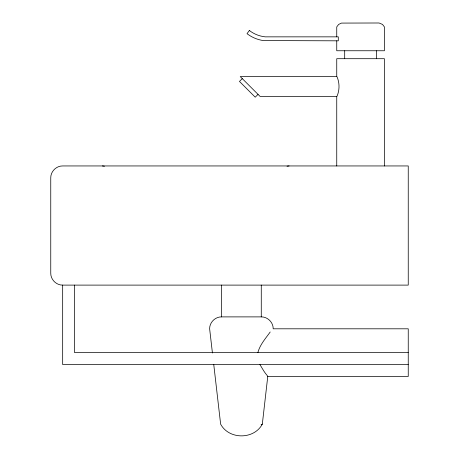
<?xml version="1.0" encoding="UTF-8"?>
<svg xmlns="http://www.w3.org/2000/svg" width="459" height="459" viewBox="0 0 459 459"><rect width="100%" height="100%" fill="white"/><g stroke="black" fill="none" stroke-linecap="round" stroke-linejoin="round"><path stroke-width="0.69" d="M213.739 364.371L220.63 424.133C228.926 439.768 254.028 439.768 262.324 424.133L267.763 376.432L266.995 375.261C264.091 372.042 262.215 368.17 259.903 364.549M257.86 352.638C259.937 344.669 265.56 338.53 270.196 331.995M242.277 78.627L239.472 81.438L255.221 97.188L258.033 94.382M336.745 96.436L337.084 96.097C339.654 89.964 339.654 83.045 337.084 76.911L336.745 76.573L240.223 76.573L260.087 96.436L336.745 96.436L336.745 165.946M267.763 376.432L408.246 376.466L408.246 328.805L273.191 328.805C273.329 322.436 267.649 316.75 261.274 316.888L221.554 316.888C215.185 316.75 209.505 322.436 209.637 328.805L212.425 352.994M261.096 424.833L262.324 424.133M287.024 166.215L289.084 165.946M62.671 285.108L408.246 285.108L408.246 165.946L62.671 165.946C56.302 165.814 50.622 171.494 50.754 177.862L50.754 273.191C50.622 279.565 56.302 285.246 62.671 285.108L62.671 364.549L408.246 364.549M408.246 352.638L74.587 352.638L74.587 285.108M102.391 165.946L104.451 166.215M384.412 165.946L384.412 58.7L336.745 58.7L336.745 76.573M376.466 50.754L376.466 58.7M344.692 50.754L344.692 58.7M336.745 36.852L336.745 26.92L338.633 24.43L341.456 23.088L379.082 22.99L382.525 24.43L384.412 26.92L384.412 50.754L336.745 50.754L336.745 40.822M261.274 285.108L261.274 316.888M221.554 285.108L221.554 316.888M249.363 30.495L247.028 33.673L248.262 34.58A35.257 35.257 0 0 0 263.225 40.564L338.294 40.822L338.294 36.852L265.25 36.852A31.315 31.315 0 0 1 249.363 30.495"/></g></svg>
